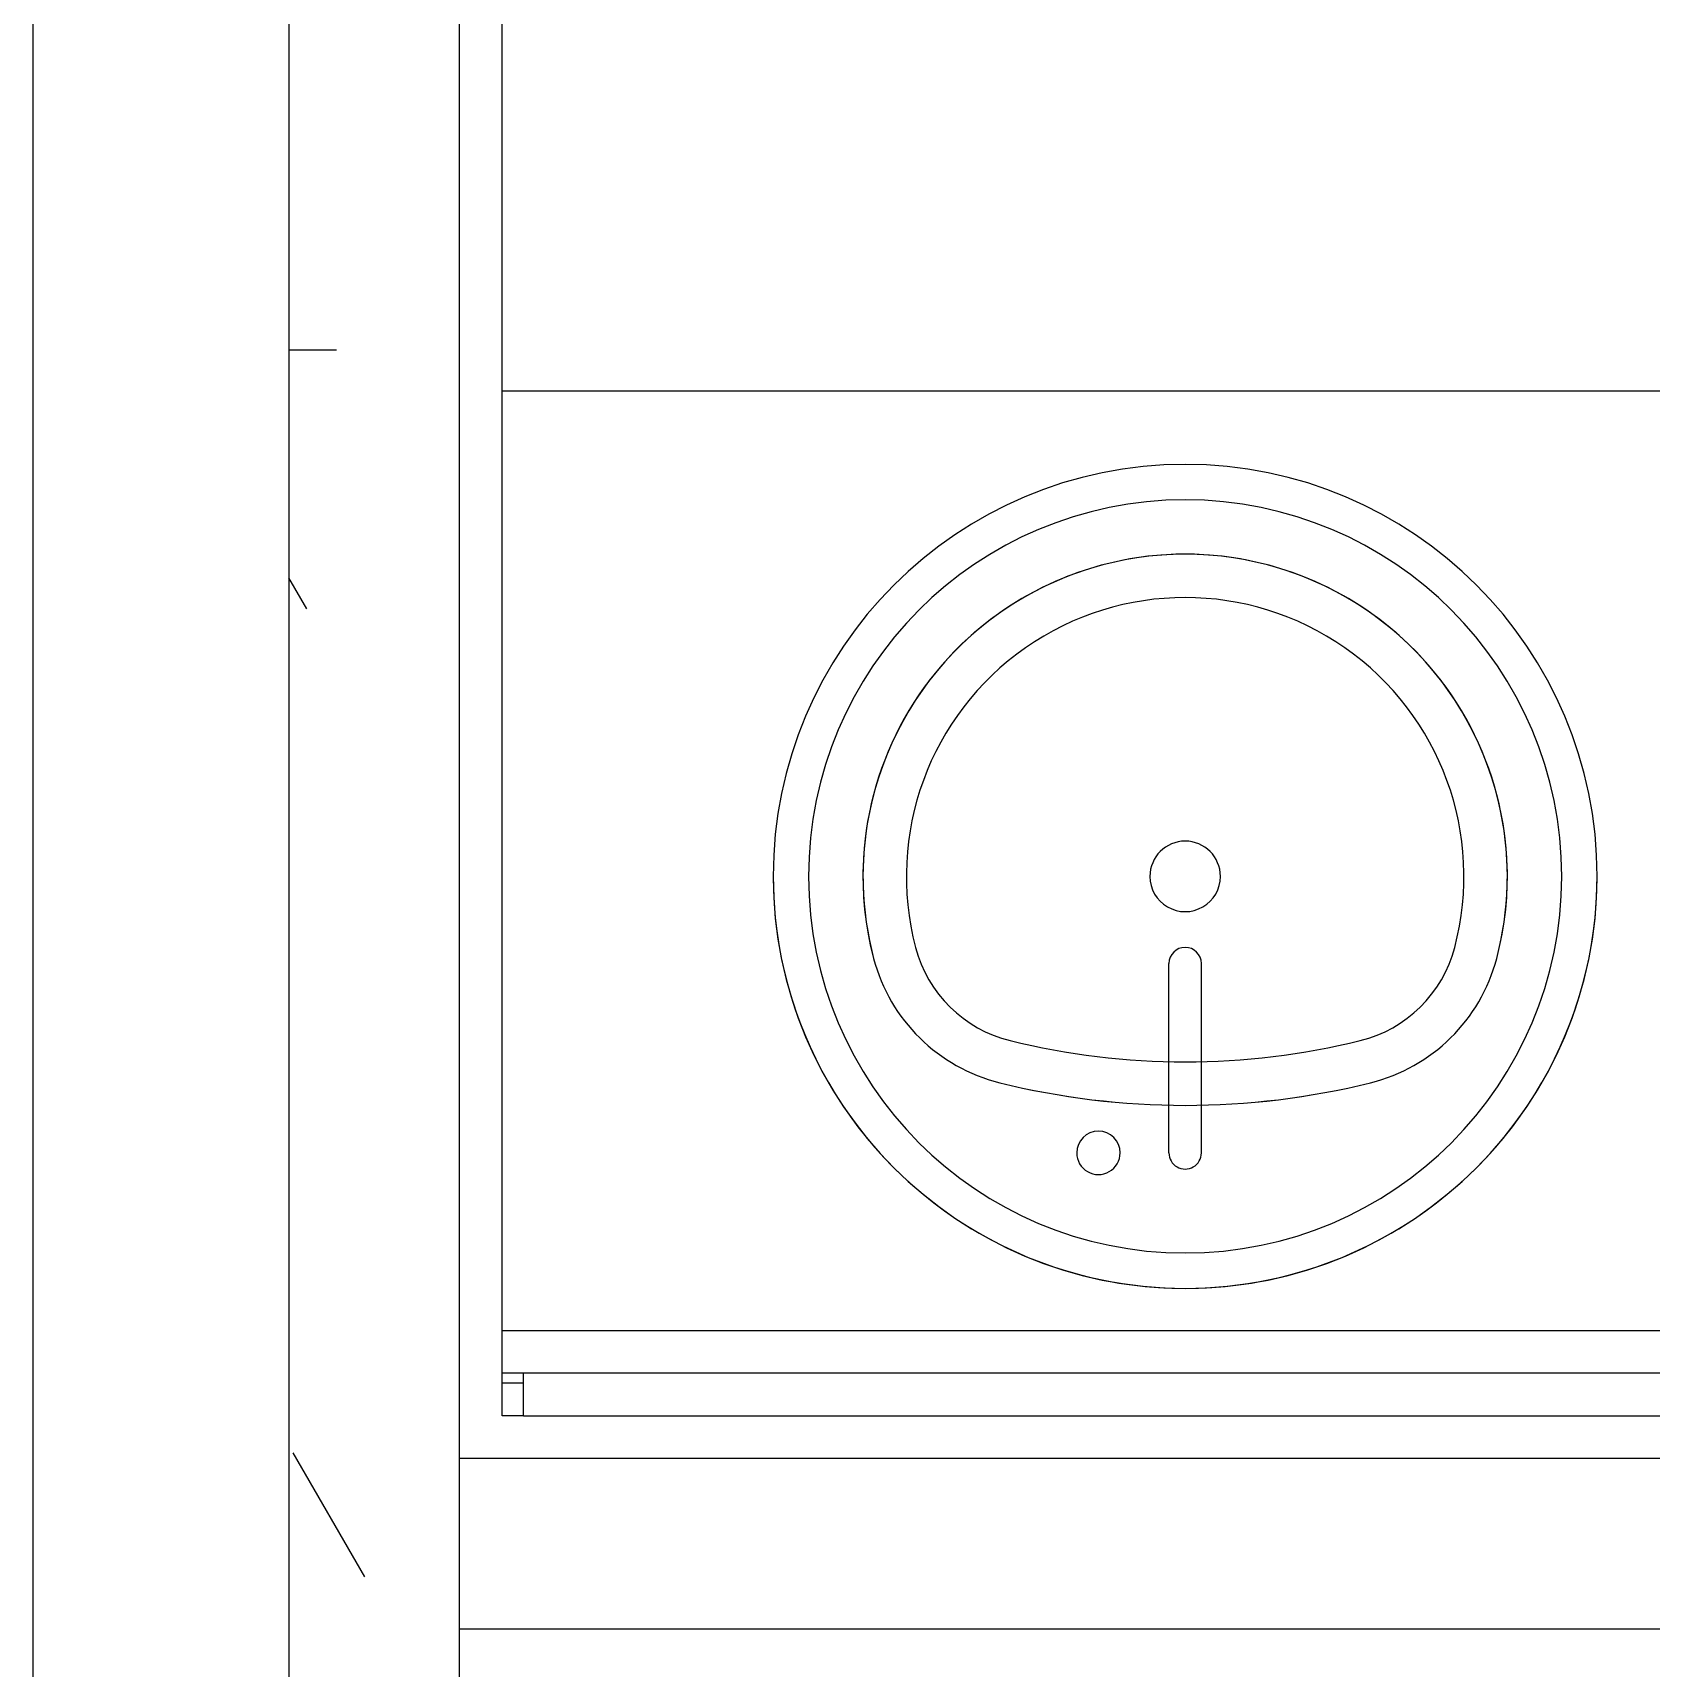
# Model space of a CAD drawing. Header units: millimetres. Extents: x -20146070 to 165023, y -3349561 to 35447.
# Drawn here: x 17686 to 18635, y -52588 to -51630 of the extents above; entities that cross this region are included whole.
import ezdxf

# ---------------------------------------------------------------- set-up
doc = ezdxf.new("R2010")
doc.units = ezdxf.units.MM
doc.header["$LTSCALE"] = 50
for name, color, linetype in [('BLK_2 - 1ST_2ND_STOREY_PLAN$0$1599_DB_A_BLK2_HQ_R21- LINKVIEW_BLK2_1ST STOREY Toilet JOH$0$A-_FURT----_E', 8, 'Continuous'), ('BLK_2 - 1ST_2ND_STOREY_PLAN$0$1599_DB_A_BLK2_HQ_R21- LINKVIEW_BLK2_1ST STOREY Toilet JOH$0$M-_SANIFIXR_E', 8, 'Continuous'), ('BLK_2 - 1ST_2ND_STOREY_PLAN$0$1599_DB_A_BLK2_HQ_R21- LINKVIEW_BLK2_1ST STOREY Toilet JOH$0$S-_COLN----_E', 8, 'Continuous'), ('NW_GRID LINE', 8, 'Continuous')]:
    doc.layers.add(name, color=color, linetype=linetype)
pattern_1 = [(0, (0, 0), (1016, 254), [83.82, -678.18, 83.82, -678.18, -4064]), (0, (0, 0), (1016, 254), [-1524, 83.82, -1440.18, 83.82, -678.18, -1778]), (0, (0, 0), (1016, 254), [-3810, 83.82, -424.18, 83.82, -1186.18]), (120, (381, 127), (-727.9705, 752.8818), [83.82, -678.18, 83.82, -678.18, -4064]), (120, (381, 127), (-727.9705, 752.8818), [-1524, 83.82, -1440.18, 83.82, -678.18, -1778]), (120, (381, 127), (-727.9705, 752.8818), [-3810, 83.82, -424.18, 83.82, -1186.18]), (240, (508, 635), (-288.0295, -1006.8818), [83.82, -678.18, 83.82, -678.18, -4064]), (240, (508, 635), (-288.0295, -1006.8818), [-1524, 83.82, -1440.18, 83.82, -678.18, -1778]), (240, (508, 635), (-288.0295, -1006.8818), [-3810, 83.82, -424.18, 83.82, -1186.18])]

# ---------------------------------------------------------------- blocks, each defined once
blk = doc.blocks.new('BLK_2 - 1ST_2ND_STOREY_PLAN$0$1599_DB_A_BLK2_HQ_R21- LINKVIEW_BLK2_1ST STOREY Toilet JOH$0$Sink_Vanity_Round - Basin-2931926-LINKVIEW_BLK2_1ST STOREY')
at = {"layer": 'BLK_2 - 1ST_2ND_STOREY_PLAN$0$1599_DB_A_BLK2_HQ_R21- LINKVIEW_BLK2_1ST STOREY Toilet JOH$0$M-_SANIFIXR_E'}
for p, q in [((87.13, 247.09), (87.13, 136.25)), ((106.18, 247.09), (106.18, 136.25))]:
    blk.add_line(p, q, dxfattribs=at)
for centre, radius, start, end in [((96.65, 85.17), 241.3, 360, 180), ((96.65, 85.17), 241.3, 90, 270), ((96.65, 85.17), 241.3, 270, 90), ((96.65, 85.17), 220.55, 90, 270), ((96.65, 85.17), 220.55, 270, 90), ((147.45, 247.09), 12.7, 360, 180), ((96.65, 247.09), 9.52, 360, 180), ((147.45, 247.09), 12.7, 180, 0), ((96.65, -233.02), 452.28, 76.10355, 103.89645), ((96.65, -233.02), 452.28, 90, 103.89645), ((96.65, -233.02), 452.28, 76.10355, 90), ((12.43, 107.4), 101.6, 103.89645, 165.21155), ((12.43, 107.4), 101.6, 103.89645, 165.21155), ((180.87, 107.4), 101.6, 14.78845, 76.10355), ((180.87, 107.4), 101.6, 14.78845, 76.10355), ((96.65, -233.02), 426.88, 76.10355, 103.89645), ((12.43, 107.4), 76.2, 103.89645, 165.21155), ((180.87, 107.4), 76.2, 14.78845, 76.10355), ((96.65, 136.25), 9.52, 180, 360), ((96.65, 85.17), 188.71, 165.21155, 14.78845), ((96.65, 85.17), 188.71, 165.21155, 270), ((96.65, 85.17), 163.31, 165.21155, 14.78845), ((96.65, 85.17), 188.71, 270, 14.78845), ((96.65, 85.17), 20.64, 360, 180), ((96.65, 85.17), 241.3, 180, 360), ((96.65, 85.17), 20.64, 180, 360)]:
    blk.add_arc(centre, radius, start, end, dxfattribs=at)
blk = doc.blocks.new('BLK_2 - 1ST_2ND_STOREY_PLAN$0$1599_DB_A_BLK2_HQ_R21- LINKVIEW_BLK2_1ST STOREY Toilet JOH$0$IDA - Vanity - Array - 2 Sink_1850L-3869727-LINKVIEW_BLK2_1ST STOREY')
at = {"layer": 'BLK_2 - 1ST_2ND_STOREY_PLAN$0$1599_DB_A_BLK2_HQ_R21- LINKVIEW_BLK2_1ST STOREY Toilet JOH$0$M-_SANIFIXR_E'}
for p, q in [((510.04, -19.05), (522.54, -19.05)), ((510.04, -19.05), (522.54, -19.05)), ((-1327.46, -600), (522.54, -600)), ((-1327.46, -600), (522.54, -600))]:
    blk.add_line(p, q, dxfattribs=at)
blk = doc.blocks.new('BLK_2 - 1ST_2ND_STOREY_PLAN$0$1599_DB_A_BLK2_HQ_R21- LINKVIEW_BLK2_1ST STOREY Toilet JOH$0$IDA - Mirror - MR - 1575mm-3869713-LINKVIEW_BLK2_1ST STOREY')
at = {"layer": 'BLK_2 - 1ST_2ND_STOREY_PLAN$0$1599_DB_A_BLK2_HQ_R21- LINKVIEW_BLK2_1ST STOREY Toilet JOH$0$A-_FURT----_E'}
for p, q in [((912.5, 0), (-912.5, 0)), ((912.5, 0), (912.5, -12.5)), ((912.5, -12.5), (912.5, -25)), ((-925, -25), (925, -25)), ((-912.5, -25), (912.5, -25)), ((925, -25), (925, -50)), ((925, -50), (-925, -50))]:
    blk.add_line(p, q, dxfattribs=at)
blk = doc.blocks.new('BLK_2 - 1ST_2ND_STOREY_PLAN$0$1599_DB_A_BLK2_HQ_R21- LINKVIEW_BLK2_1ST STOREY Toilet JOH')
at = {"layer": 'BLK_2 - 1ST_2ND_STOREY_PLAN$0$1599_DB_A_BLK2_HQ_R21- LINKVIEW_BLK2_1ST STOREY Toilet JOH$0$S-_COLN----_E'}
h = blk.add_hatch(dxfattribs=at)
h.set_pattern_fill('FP_2', color=256, style=0, pattern_type=2)
h.set_pattern_definition(pattern_1)
h.paths.add_polyline_path([(7069.13, -53224.66), (7070.71, -53224.66), (7070.71, -49314.66), (6970.71, -49314.66), (6970.71, -53224.66)], flags=0)
h = blk.add_hatch(dxfattribs=at)
h.set_pattern_fill('FP_2', color=256, style=0, pattern_type=2)
h.set_pattern_definition(pattern_1)
h.paths.add_polyline_path([(7095.71, -52564.66), (9070.71, -52564.66), (9070.71, -52464.66), (7070.71, -52464.66), (7070.71, -52564.66)], flags=0)
for p, q in [((6970.71, -49214.66), (6970.71, -53224.66)), ((7070.71, -53224.66), (7070.71, -49314.66)), ((7095.71, -52389.66), (7095.71, -49339.66)), ((7095.71, -52439.66), (7095.71, -52414.66)), ((7108.21, -52439.66), (7095.71, -52439.66)), ((8970.71, -52464.66), (7070.71, -52464.66)), ((9070.71, -52564.66), (7070.71, -52564.66))]:
    blk.add_line(p, q, dxfattribs=at)
at = {"layer": 'BLK_2 - 1ST_2ND_STOREY_PLAN$0$1599_DB_A_BLK2_HQ_R21- LINKVIEW_BLK2_1ST STOREY Toilet JOH$0$S-_COLN----_E', "rotation": 180}
for name, p in [('BLK_2 - 1ST_2ND_STOREY_PLAN$0$1599_DB_A_BLK2_HQ_R21- LINKVIEW_BLK2_1ST STOREY Toilet JOH$0$IDA - Vanity - Array - 2 Sink_1850L-3869727-LINKVIEW_BLK2_1ST STOREY', (7618.25, -52439.66)), ('BLK_2 - 1ST_2ND_STOREY_PLAN$0$1599_DB_A_BLK2_HQ_R21- LINKVIEW_BLK2_1ST STOREY Toilet JOH$0$Sink_Vanity_Round - Basin-2931926-LINKVIEW_BLK2_1ST STOREY', (7592.36, -52038.59)), ('BLK_2 - 1ST_2ND_STOREY_PLAN$0$1599_DB_A_BLK2_HQ_R21- LINKVIEW_BLK2_1ST STOREY Toilet JOH$0$IDA - Mirror - MR - 1575mm-3869713-LINKVIEW_BLK2_1ST STOREY', (8020.71, -52439.66))]:
    blk.add_blockref(name, p, dxfattribs=at)
blk = doc.blocks.new('BLK_2 - 1ST_2ND_STOREY_PLAN')
blk.add_blockref('BLK_2 - 1ST_2ND_STOREY_PLAN$0$1599_DB_A_BLK2_HQ_R21- LINKVIEW_BLK2_1ST STOREY Toilet JOH', (-131307.08, -42727.71))

msp = doc.modelspace()

# ---------------------------------------------------------------- linework, layer by layer
at = {"layer": 'NW_GRID LINE'}
msp.add_line((17686.49, 8788.63), (17686.49, -79047.94), dxfattribs=at)

# ---------------------------------------------------------------- block references
msp.add_blockref('BLK_2 - 1ST_2ND_STOREY_PLAN', (142172.86, 42727.71), dxfattribs=at)

doc.saveas('drawing.dxf')
